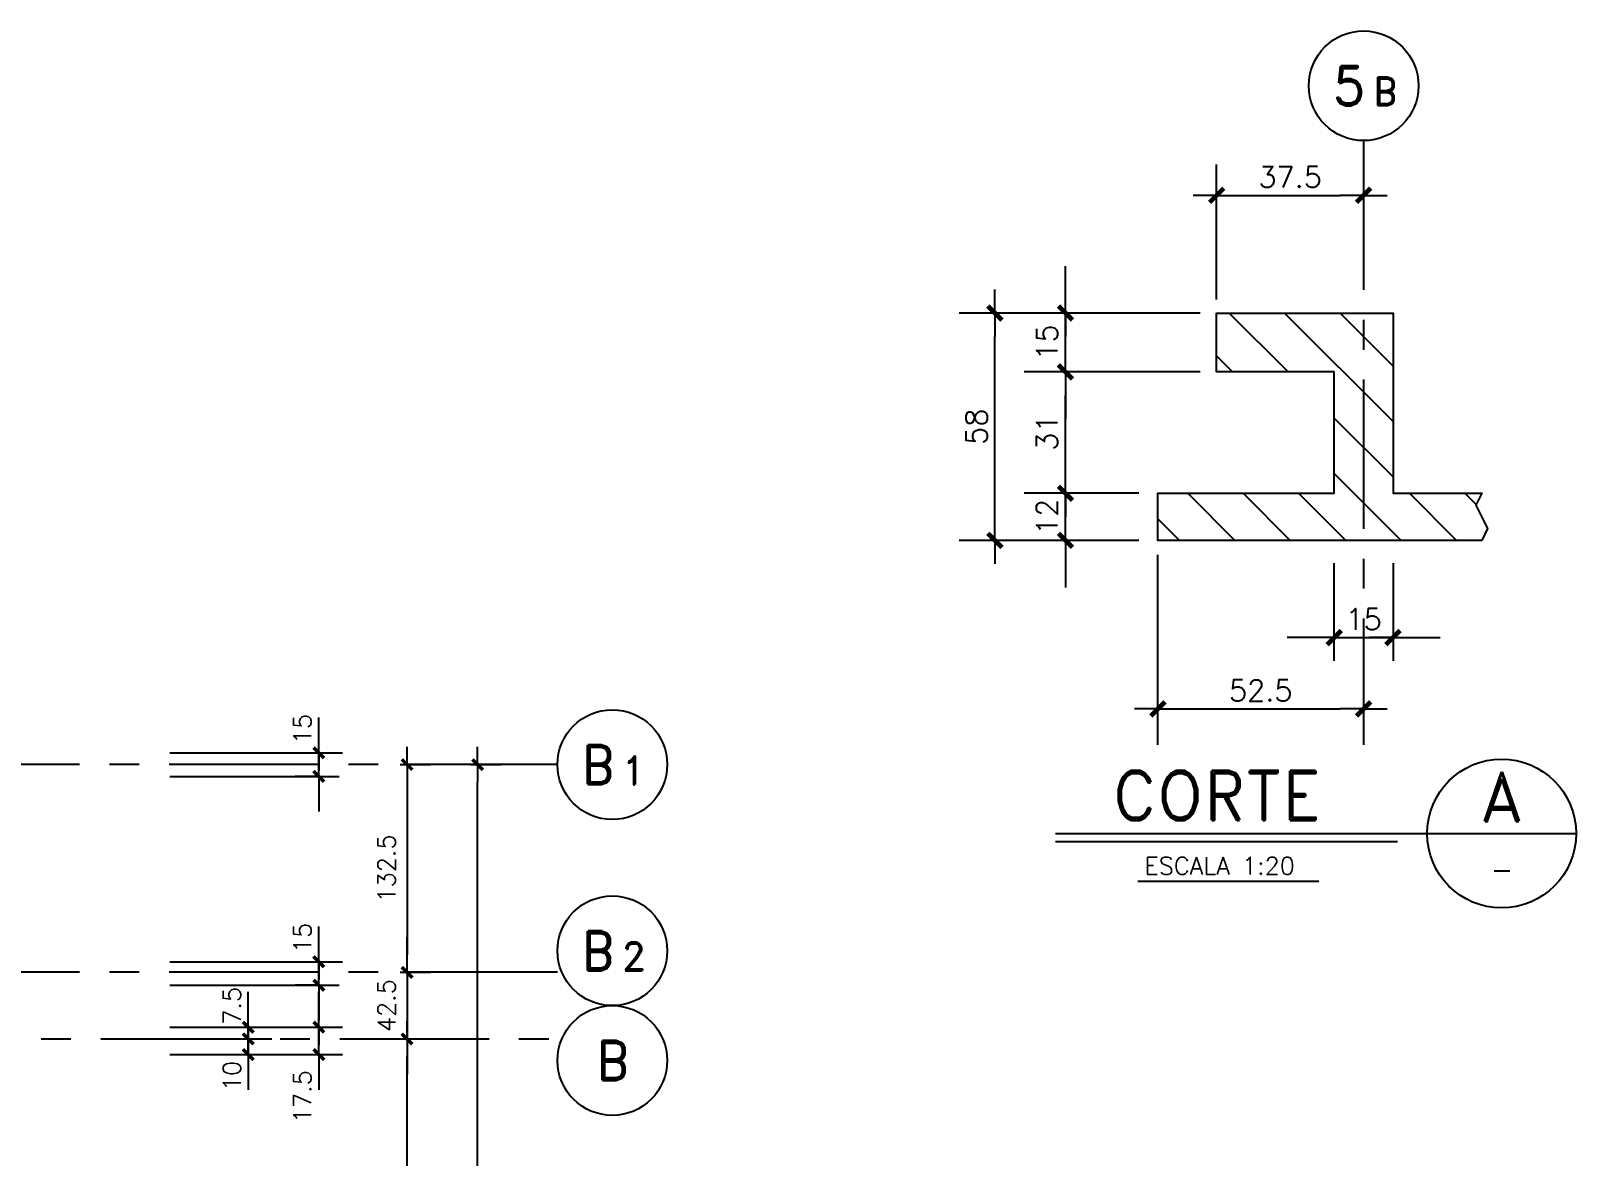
# Model space of a CAD drawing. Header units: millimetres. Extents: x -656851 to -651781, y 88238 to 91301.
# Drawn here: x -653472 to -652487, y 90584 to 91301 of the extents above; entities that cross this region are included whole.
import ezdxf
from ezdxf.enums import TextEntityAlignment as Align

# ---------------------------------------------------------------- set-up
doc = ezdxf.new("R2010")
doc.units = ezdxf.units.MM
doc.header["$LTSCALE"] = 30
doc.linetypes.add('CENTER', pattern=[50.8, 31.75, -6.35, 6.35, -6.35])
doc.linetypes.add('HIDDEN', pattern=[0.375, 0.25, -0.125])
for name, color, linetype in [('A-LINEA 015', 6, 'Continuous'), ('CORTES', 5, 'Continuous'), ('COTAS', 5, 'Continuous'), ('Cotas2', 1, 'Continuous'), ('EJES', 1, 'CENTER'), ('HATCH2', 1, 'HIDDEN')]:
    doc.layers.add(name, color=color, linetype=linetype)
doc.styles.add('ROMAND', font='romand')
doc.styles.add('ROMANS', font='romans')
doc.styles.add('SIETE50', font='ROMAND.SHX', dxfattribs={"height": 31.5})
doc.dimstyles.new('ING-50', dxfattribs={"dimscale": 5, "dimtxt": 2.25, "dimasz": 2.25, "dimexe": 3, "dimexo": 0, "dimgap": 1.5, "dimtad": 1, "dimdec": 1, "dimzin": 12, "dimdsep": 46, "dimtxsty": 'ROMANS', "dimblk1": 'TICK1', "dimblk2": 'TICK1', "dimsah": 1, "dimcen": 0.09, "dimclrd": 2, "dimclre": 1, "dimclrt": 3, "dimadec": 1, "dimazin": 3, "dimtfac": 1, "dimtdec": 1, "dimtix": 1, "dimtmove": 2, "dimatfit": 3, "dimfxl": 3, "dimtolj": 1, "dimtzin": 12, "dimarcsym": 0})
doc.dimstyles.new('ING20', dxfattribs={"dimscale": 50, "dimtxt": 0.27, "dimasz": 0.3, "dimexe": 0.3, "dimexo": 1, "dimgap": 0.1, "dimtad": 1, "dimlfac": 0.4, "dimzin": 12, "dimdsep": 46, "dimtxsty": 'ROMANS', "dimblk1": 'TICK1', "dimblk2": 'TICK1', "dimsah": 1, "dimcen": 0.09, "dimse1": 1, "dimse2": 1, "dimclrd": 2, "dimclre": 1, "dimclrt": 3, "dimadec": 0, "dimazin": 0, "dimtfac": 1, "dimtix": 1, "dimtmove": 2, "dimatfit": 3, "dimldrblk": 'TICK1', "dimfxl": 1, "dimtolj": 1, "dimtzin": 12, "dimarcsym": 0})

# ---------------------------------------------------------------- blocks, each defined once
blk = doc.blocks.new('EJE-1')
at = {"color": 3, "linetype": 'Continuous'}
blk.add_circle((0, 0), 35, dxfattribs=at)
at = {"color": 5, "linetype": 'Continuous', "style": 'ROMAND'}
blk.add_attdef('0', text='', height=25, dxfattribs=at).set_placement((0.23, 0), align=Align.MIDDLE)
blk = doc.blocks.new('TICK1')
at = {"color": 2}
for points in [[(0, 0), (-1, 0)], [(0, 0), (1, 0)]]:
    blk.add_lwpolyline(points, dxfattribs=at)
at = {"color": 2, "const_width": 0.2}
blk.add_lwpolyline([(-0.3, -0.3), (0.3, 0.3)], dxfattribs=at)
blk = doc.blocks.new('*D37')
at = {"layer": 'COTAS', "color": 2, "lineweight": -2}
for p, q in [((-653288.71, 90677), (-653288.71, 90688.25)), ((-653288.71, 90648.25), (-653288.71, 90665.75)), ((-653288.71, 90637), (-653288.71, 90625.75))]:
    blk.add_line(p, q, dxfattribs=at)
at = {"layer": 'COTAS', "color": 1, "lineweight": -2}
for p, q in [((-653288.71, 90665.75), (-653273.71, 90665.75)), ((-653288.71, 90648.25), (-653273.71, 90648.25))]:
    blk.add_line(p, q, dxfattribs=at)
at = {"layer": 'Defpoints', "color": 0}
for p in [(-653288.71, 90665.75), (-653288.71, 90665.75), (-653288.71, 90648.25)]:
    blk.add_point(p, dxfattribs=at)
at = {"layer": 'COTAS', "color": 2, "lineweight": -2, "xscale": 11.25, "yscale": 11.25, "zscale": 11.25}
for p, rotation in [((-653288.71, 90665.75), 270), ((-653288.71, 90648.25), 90)]:
    blk.add_blockref('TICK1', p, dxfattribs=dict(at, rotation=rotation))
at = {"layer": 'COTAS', "color": 3, "insert": (-653299.16, 90621.42), "char_height": 11.25, "attachment_point": 5, "rotation": 90, "style": 'ROMANS'}
blk.add_mtext('\\A1;17.5', dxfattribs=at)
blk = doc.blocks.new('*D38')
at = {"layer": 'COTAS', "color": 1, "lineweight": -2}
for p, q in [((-653236.9, 90658.25), (-653217.4, 90658.25)), ((-653236.9, 90308.25), (-653217.4, 90308.25))]:
    blk.add_line(p, q, dxfattribs=at)
at = {"layer": 'COTAS', "color": 2, "lineweight": -2}
blk.add_line((-653232.4, 90319.5), (-653232.4, 90647), dxfattribs=at)
at = {"layer": 'Defpoints', "color": 0}
for p in [(-653236.9, 90658.25), (-653232.4, 90658.25), (-653236.9, 90308.25)]:
    blk.add_point(p, dxfattribs=at)
at = {"layer": 'COTAS', "color": 2, "lineweight": -2, "xscale": 11.25, "yscale": 11.25, "zscale": 11.25}
for p, rotation in [((-653232.4, 90658.25), 90), ((-653232.4, 90308.25), 270)]:
    blk.add_blockref('TICK1', p, dxfattribs=dict(at, rotation=rotation))
at = {"layer": 'COTAS', "color": 3, "insert": (-653245.53, 90483.25), "char_height": 11.25, "attachment_point": 5, "rotation": 90, "style": 'ROMANS'}
blk.add_mtext('\\A1;350', dxfattribs=at)
blk = doc.blocks.new('*D29')
at = {"layer": 'COTAS', "color": 1, "lineweight": -2}
for p, q in [((-653191.9, 90833.25), (-653172.4, 90833.25)), ((-653191.9, 88828.25), (-653172.4, 88828.25))]:
    blk.add_line(p, q, dxfattribs=at)
at = {"layer": 'COTAS', "color": 2, "lineweight": -2}
blk.add_line((-653187.4, 88839.5), (-653187.4, 90822), dxfattribs=at)
at = {"layer": 'Defpoints', "color": 0}
for p in [(-653191.9, 90833.25), (-653187.4, 90833.25), (-653191.9, 88828.25)]:
    blk.add_point(p, dxfattribs=at)
at = {"layer": 'COTAS', "color": 2, "lineweight": -2, "xscale": 11.25, "yscale": 11.25, "zscale": 11.25}
for p, rotation in [((-653187.4, 90833.25), 90), ((-653187.4, 88828.25), 270)]:
    blk.add_blockref('TICK1', p, dxfattribs=dict(at, rotation=rotation))
at = {"layer": 'COTAS', "color": 3, "insert": (-653200.53, 89830.75), "char_height": 11.25, "attachment_point": 5, "rotation": 90, "style": 'ROMANS'}
blk.add_mtext('\\A1;2005', dxfattribs=at)
blk = doc.blocks.new('eje-3')
at = {"color": 3, "linetype": 'Continuous'}
blk.add_circle((0, 0), 35, dxfattribs=at)
at = {"color": 5, "linetype": 'Continuous', "style": 'ROMAND'}
for height, p in [(25, (-9.19, 0)), (18, (13.69, -3.58))]:
    blk.add_attdef('0', text='', height=height, dxfattribs=at).set_placement(p, align=Align.MIDDLE)
blk = doc.blocks.new('*D108')
at = {"layer": 'COTAS', "color": 2, "lineweight": -2}
for p, q in [((-653232.4, 90712), (-653232.4, 90723.25)), ((-653232.4, 90700.75), (-653232.4, 90658.25)), ((-653232.4, 90647), (-653232.4, 90635.75))]:
    blk.add_line(p, q, dxfattribs=at)
at = {"layer": 'COTAS', "color": 1, "lineweight": -2}
for p, q in [((-653236.9, 90700.75), (-653217.4, 90700.75)), ((-653236.9, 90658.25), (-653217.4, 90658.25))]:
    blk.add_line(p, q, dxfattribs=at)
at = {"layer": 'Defpoints', "color": 0}
for p in [(-653236.9, 90700.75), (-653236.9, 90658.25), (-653232.4, 90658.25)]:
    blk.add_point(p, dxfattribs=at)
at = {"layer": 'COTAS', "color": 2, "lineweight": -2, "xscale": 11.25, "yscale": 11.25, "zscale": 11.25}
for p, rotation in [((-653232.4, 90700.75), 270), ((-653232.4, 90658.25), 90)]:
    blk.add_blockref('TICK1', p, dxfattribs=dict(at, rotation=rotation))
at = {"layer": 'COTAS', "color": 3, "insert": (-653245.53, 90679.5), "char_height": 11.25, "attachment_point": 5, "rotation": 90, "style": 'ROMANS'}
blk.add_mtext('\\A1;42.5', dxfattribs=at)
blk = doc.blocks.new('*D107')
at = {"layer": 'COTAS', "color": 2, "lineweight": -2}
for p, q in [((-653288.71, 90852), (-653288.71, 90863.25)), ((-653288.71, 90825.75), (-653288.71, 90840.75)), ((-653288.71, 90814.5), (-653288.71, 90803.25))]:
    blk.add_line(p, q, dxfattribs=at)
at = {"layer": 'COTAS', "color": 1, "lineweight": -2}
for p, q in [((-653288.71, 90840.75), (-653273.71, 90840.75)), ((-653288.71, 90825.75), (-653303.71, 90825.75))]:
    blk.add_line(p, q, dxfattribs=at)
at = {"layer": 'Defpoints', "color": 0}
for p in [(-653288.71, 90840.75), (-653288.71, 90840.75), (-653288.71, 90825.75)]:
    blk.add_point(p, dxfattribs=at)
at = {"layer": 'COTAS', "color": 2, "lineweight": -2, "xscale": 11.25, "yscale": 11.25, "zscale": 11.25}
for p, rotation in [((-653288.71, 90840.75), 270), ((-653288.71, 90825.75), 90)]:
    blk.add_blockref('TICK1', p, dxfattribs=dict(at, rotation=rotation))
at = {"layer": 'COTAS', "color": 3, "insert": (-653299.16, 90855.96), "char_height": 11.25, "attachment_point": 5, "rotation": 90, "style": 'ROMANS'}
blk.add_mtext('\\A1;15', dxfattribs=at)
blk = doc.blocks.new('*D121')
at = {"layer": 'COTAS', "color": 1, "lineweight": -2}
for p, q in [((-653236.9, 90833.25), (-653217.4, 90833.25)), ((-653236.9, 90700.75), (-653217.4, 90700.75))]:
    blk.add_line(p, q, dxfattribs=at)
at = {"layer": 'COTAS', "color": 2, "lineweight": -2}
blk.add_line((-653232.4, 90822), (-653232.4, 90712), dxfattribs=at)
at = {"layer": 'Defpoints', "color": 0}
for p in [(-653236.9, 90833.25), (-653236.9, 90700.75), (-653232.4, 90700.75)]:
    blk.add_point(p, dxfattribs=at)
at = {"layer": 'COTAS', "color": 2, "lineweight": -2, "xscale": 11.25, "yscale": 11.25, "zscale": 11.25}
for p, rotation in [((-653232.4, 90833.25), 90), ((-653232.4, 90700.75), 270)]:
    blk.add_blockref('TICK1', p, dxfattribs=dict(at, rotation=rotation))
at = {"layer": 'COTAS', "color": 3, "insert": (-653245.53, 90767), "char_height": 11.25, "attachment_point": 5, "rotation": 90, "style": 'ROMANS'}
blk.add_mtext('\\A1;132.5', dxfattribs=at)
blk = doc.blocks.new('*D122')
at = {"layer": 'COTAS', "color": 2, "lineweight": -2}
for p, q in [((-653333.71, 90669.5), (-653333.71, 90680.75)), ((-653333.71, 90648.25), (-653333.71, 90658.25)), ((-653333.71, 90637), (-653333.71, 90625.75))]:
    blk.add_line(p, q, dxfattribs=at)
at = {"layer": 'COTAS', "color": 1, "lineweight": -2}
for p, q in [((-653333.71, 90658.25), (-653318.71, 90658.25)), ((-653333.71, 90648.25), (-653318.71, 90648.25))]:
    blk.add_line(p, q, dxfattribs=at)
at = {"layer": 'Defpoints', "color": 0}
for p in [(-653333.71, 90658.25), (-653333.71, 90658.25), (-653333.71, 90648.25)]:
    blk.add_point(p, dxfattribs=at)
at = {"layer": 'COTAS', "color": 2, "lineweight": -2, "xscale": 11.25, "yscale": 11.25, "zscale": 11.25}
for p, rotation in [((-653333.71, 90658.25), 270), ((-653333.71, 90648.25), 90)]:
    blk.add_blockref('TICK1', p, dxfattribs=dict(at, rotation=rotation))
at = {"layer": 'COTAS', "color": 3, "insert": (-653344.16, 90634.65), "char_height": 11.25, "attachment_point": 5, "rotation": 90, "style": 'ROMANS'}
blk.add_mtext('\\A1;10', dxfattribs=at)
blk = doc.blocks.new('*D123')
at = {"layer": 'COTAS', "color": 2, "lineweight": -2}
for p, q in [((-653333.71, 90677), (-653333.71, 90688.25)), ((-653333.71, 90658.25), (-653333.71, 90665.75)), ((-653333.71, 90647), (-653333.71, 90635.75))]:
    blk.add_line(p, q, dxfattribs=at)
at = {"layer": 'COTAS', "color": 1, "lineweight": -2}
for p, q in [((-653333.71, 90665.75), (-653318.71, 90665.75)), ((-653333.71, 90658.25), (-653318.71, 90658.25))]:
    blk.add_line(p, q, dxfattribs=at)
at = {"layer": 'Defpoints', "color": 0}
for p in [(-653333.71, 90665.75), (-653333.71, 90665.75), (-653333.71, 90658.25)]:
    blk.add_point(p, dxfattribs=at)
at = {"layer": 'COTAS', "color": 2, "lineweight": -2, "xscale": 11.25, "yscale": 11.25, "zscale": 11.25}
for p, rotation in [((-653333.71, 90665.75), 270), ((-653333.71, 90658.25), 90)]:
    blk.add_blockref('TICK1', p, dxfattribs=dict(at, rotation=rotation))
at = {"layer": 'COTAS', "color": 3, "insert": (-653344.16, 90679.36), "char_height": 11.25, "attachment_point": 5, "rotation": 90, "style": 'ROMANS'}
blk.add_mtext('\\A1;7.5', dxfattribs=at)
blk = doc.blocks.new('*D128')
at = {"layer": 'COTAS', "color": 2, "lineweight": -2}
for p, q in [((-653288.71, 90718.75), (-653288.71, 90730)), ((-653288.71, 90692.5), (-653288.71, 90707.5)), ((-653288.71, 90681.25), (-653288.71, 90670))]:
    blk.add_line(p, q, dxfattribs=at)
at = {"layer": 'COTAS', "color": 1, "lineweight": -2}
for p, q in [((-653288.71, 90707.5), (-653273.71, 90707.5)), ((-653288.71, 90692.5), (-653303.71, 90692.5))]:
    blk.add_line(p, q, dxfattribs=at)
at = {"layer": 'Defpoints', "color": 0}
for p in [(-653288.71, 90707.5), (-653288.71, 90707.5), (-653288.71, 90692.5)]:
    blk.add_point(p, dxfattribs=at)
at = {"layer": 'COTAS', "color": 2, "lineweight": -2, "xscale": 11.25, "yscale": 11.25, "zscale": 11.25}
for p, rotation in [((-653288.71, 90707.5), 270), ((-653288.71, 90692.5), 90)]:
    blk.add_blockref('TICK1', p, dxfattribs=dict(at, rotation=rotation))
at = {"layer": 'COTAS', "color": 3, "insert": (-653299.16, 90722.71), "char_height": 11.25, "attachment_point": 5, "rotation": 90, "style": 'ROMANS'}
blk.add_mtext('\\A1;15', dxfattribs=at)
blk = doc.blocks.new('*D167')
at = {"layer": 'COTAS', "color": 2, "lineweight": -2}
for p, q in [((-652812.46, 91021.3), (-652812.46, 91036.3)), ((-652812.46, 90976.3), (-652812.46, 91006.3)), ((-652812.46, 90961.3), (-652812.46, 90946.3))]:
    blk.add_line(p, q, dxfattribs=at)
at = {"layer": 'Defpoints', "color": 0}
for p in [(-652812.46, 91006.3), (-652812.46, 91006.3), (-652812.46, 90976.3)]:
    blk.add_point(p, dxfattribs=at)
at = {"layer": 'COTAS', "color": 2, "lineweight": -2, "xscale": 15, "yscale": 15, "zscale": 15}
for p, rotation in [((-652812.46, 91006.3), 270), ((-652812.46, 90976.3), 90)]:
    blk.add_blockref('TICK1', p, dxfattribs=dict(at, rotation=rotation))
at = {"layer": 'COTAS', "color": 3, "insert": (-652824.21, 90991.3), "char_height": 13.5, "attachment_point": 5, "rotation": 90, "style": 'ROMANS'}
blk.add_mtext('\\A1;12', dxfattribs=at)
blk = doc.blocks.new('*D168')
at = {"layer": 'COTAS', "color": 2, "lineweight": -2}
blk.add_line((-652812.46, 91021.3), (-652812.46, 91068.8), dxfattribs=at)
at = {"layer": 'Defpoints', "color": 0}
for p in [(-652812.46, 91083.8), (-652812.46, 91083.8), (-652812.46, 91006.3)]:
    blk.add_point(p, dxfattribs=at)
at = {"layer": 'COTAS', "color": 2, "lineweight": -2, "xscale": 15, "yscale": 15, "zscale": 15}
for p, rotation in [((-652812.46, 91083.8), 90), ((-652812.46, 91006.3), 270)]:
    blk.add_blockref('TICK1', p, dxfattribs=dict(at, rotation=rotation))
at = {"layer": 'COTAS', "color": 3, "insert": (-652824.21, 91045.05), "char_height": 13.5, "attachment_point": 5, "rotation": 90, "style": 'ROMANS'}
blk.add_mtext('\\A1;31', dxfattribs=at)
blk = doc.blocks.new('*D169')
at = {"layer": 'COTAS', "color": 2, "lineweight": -2}
for p, q in [((-652812.46, 91136.3), (-652812.46, 91151.3)), ((-652812.46, 91083.8), (-652812.46, 91121.3)), ((-652812.46, 91068.8), (-652812.46, 91053.8))]:
    blk.add_line(p, q, dxfattribs=at)
at = {"layer": 'Defpoints', "color": 0}
for p in [(-652812.46, 91121.3), (-652812.46, 91121.3), (-652812.46, 91083.8)]:
    blk.add_point(p, dxfattribs=at)
at = {"layer": 'COTAS', "color": 2, "lineweight": -2, "xscale": 15, "yscale": 15, "zscale": 15}
for p, rotation in [((-652812.46, 91121.3), 270), ((-652812.46, 91083.8), 90)]:
    blk.add_blockref('TICK1', p, dxfattribs=dict(at, rotation=rotation))
at = {"layer": 'COTAS', "color": 3, "insert": (-652824.21, 91102.55), "char_height": 13.5, "attachment_point": 5, "rotation": 90, "style": 'ROMANS'}
blk.add_mtext('\\A1;15', dxfattribs=at)
blk = doc.blocks.new('*D166')
at = {"layer": 'COTAS', "color": 2, "lineweight": -2}
blk.add_line((-652857.46, 90991.3), (-652857.46, 91106.3), dxfattribs=at)
at = {"layer": 'Defpoints', "color": 0}
for p in [(-652857.46, 91121.3), (-652857.46, 91121.3), (-652857.46, 90976.3)]:
    blk.add_point(p, dxfattribs=at)
at = {"layer": 'COTAS', "color": 2, "lineweight": -2, "xscale": 15, "yscale": 15, "zscale": 15}
for p, rotation in [((-652857.46, 91121.3), 90), ((-652857.46, 90976.3), 270)]:
    blk.add_blockref('TICK1', p, dxfattribs=dict(at, rotation=rotation))
at = {"layer": 'COTAS', "color": 3, "insert": (-652869.21, 91048.8), "char_height": 13.5, "attachment_point": 5, "rotation": 90, "style": 'ROMANS'}
blk.add_mtext('\\A1;58', dxfattribs=at)
blk = doc.blocks.new('*D170')
at = {"layer": 'COTAS', "color": 2, "lineweight": -2}
blk.add_line((-652701.04, 91196.39), (-652637.29, 91196.39), dxfattribs=at)
at = {"layer": 'Defpoints', "color": 0}
for p in [(-652716.04, 91196.39), (-652622.29, 91196.39), (-652622.29, 91196.39)]:
    blk.add_point(p, dxfattribs=at)
at = {"layer": 'COTAS', "color": 2, "lineweight": -2, "xscale": 15, "yscale": 15, "zscale": 15, "rotation": 180}
blk.add_blockref('TICK1', (-652716.04, 91196.39), dxfattribs=at)
at = {"layer": 'COTAS', "color": 2, "lineweight": -2, "xscale": 15, "yscale": 15, "zscale": 15}
blk.add_blockref('TICK1', (-652622.29, 91196.39), dxfattribs=at)
at = {"layer": 'COTAS', "color": 3, "insert": (-652669.16, 91208.14), "char_height": 13.5, "attachment_point": 5, "style": 'ROMANS'}
blk.add_mtext('\\A1;37.5', dxfattribs=at)
blk = doc.blocks.new('*D171')
at = {"layer": 'COTAS', "color": 2, "lineweight": -2}
blk.add_line((-652738.54, 90868.8), (-652637.29, 90868.8), dxfattribs=at)
at = {"layer": 'Defpoints', "color": 0}
for p in [(-652753.54, 90868.8), (-652622.29, 90868.8), (-652622.29, 90868.8)]:
    blk.add_point(p, dxfattribs=at)
at = {"layer": 'COTAS', "color": 2, "lineweight": -2, "xscale": 15, "yscale": 15, "zscale": 15, "rotation": 180}
blk.add_blockref('TICK1', (-652753.54, 90868.8), dxfattribs=at)
at = {"layer": 'COTAS', "color": 2, "lineweight": -2, "xscale": 15, "yscale": 15, "zscale": 15}
blk.add_blockref('TICK1', (-652622.29, 90868.8), dxfattribs=at)
at = {"layer": 'COTAS', "color": 3, "insert": (-652687.91, 90880.55), "char_height": 13.5, "attachment_point": 5, "style": 'ROMANS'}
blk.add_mtext('\\A1;52.5', dxfattribs=at)
blk = doc.blocks.new('*D172')
at = {"layer": 'COTAS', "color": 2, "lineweight": -2}
for p, q in [((-652656.04, 90914.26), (-652671.04, 90914.26)), ((-652641.04, 90914.26), (-652603.54, 90914.26)), ((-652588.54, 90914.26), (-652573.54, 90914.26))]:
    blk.add_line(p, q, dxfattribs=at)
at = {"layer": 'Defpoints', "color": 0}
for p in [(-652641.04, 90914.26), (-652603.54, 90914.26), (-652603.54, 90914.26)]:
    blk.add_point(p, dxfattribs=at)
at = {"layer": 'COTAS', "color": 2, "lineweight": -2, "xscale": 15, "yscale": 15, "zscale": 15}
blk.add_blockref('TICK1', (-652641.04, 90914.26), dxfattribs=at)
at = {"layer": 'COTAS', "color": 2, "lineweight": -2, "xscale": 15, "yscale": 15, "zscale": 15, "rotation": 180}
blk.add_blockref('TICK1', (-652603.54, 90914.26), dxfattribs=at)
at = {"layer": 'COTAS', "color": 3, "insert": (-652622.29, 90926.01), "char_height": 13.5, "attachment_point": 5, "style": 'ROMANS'}
blk.add_mtext('\\A1;15', dxfattribs=at)
blk = doc.blocks.new('t-corte')
at = {"color": 6}
for p, q in [((-169.7, -4.87), (162.33, -4.87)), ((-169.7, -9.87), (48.33, -9.87))]:
    blk.add_line(p, q, dxfattribs=at)
at = {"color": 3}
blk.add_line((-117.31, -35.35), (-1.78, -35.35), dxfattribs=at)
blk.add_circle((114.83, -4.87), 47.5, dxfattribs=at)
at = {"color": 6, "style": 'SIETE50'}
blk.add_text('CORTE', height=31.5, dxfattribs=at).set_placement((-133.43, 3.71))
blk.add_attdef('A', text='', height=31.5, dxfattribs=at).set_placement((114.91, 18.73), align=Align.MIDDLE_CENTER)
at = {"color": 3, "style": 'ROMANS'}
blk.add_attdef('ESCALA', (-113, -31.12), '', height=11.25, dxfattribs=at)
blk.add_attdef('-', text='', height=13, dxfattribs=at).set_placement((114.99, -27.66), align=Align.MIDDLE)

msp = doc.modelspace()

# ---------------------------------------------------------------- hatches: boundary and pattern name
at = {"layer": 'HATCH2', "ltscale": 0.5}
h = msp.add_hatch(dxfattribs=at)
h.set_pattern_fill('_USER', color=256, scale=25, angle=135, style=0, pattern_type=0)
h.set_pattern_definition([(135, (2046.317, 4067.604), (-17.6776695, -17.6776695), [])])
h.paths.add_polyline_path([(-652622.286, 91121.303), (-652716.036, 91121.303), (-652716.036, 91083.803), (-652641.036, 91083.803), (-652641.036, 91006.303), (-652753.536, 91006.303), (-652753.536, 90976.303), (-652622.286, 90976.303)])
h.paths.add_polyline_path([(-652603.536, 91121.303), (-652622.286, 91121.303), (-652622.286, 90976.303), (-652546.982, 90976.303), (-652543.232, 90983.803), (-652550.732, 90998.803), (-652546.982, 91006.303), (-652603.536, 91006.303)])

# ---------------------------------------------------------------- linework, layer by layer
at = {"layer": 'CORTES', "color": 7, "ltscale": 0.5}
msp.add_lwpolyline([(-652546.982, 90976.303), (-652753.536, 90976.303), (-652753.536, 91006.303), (-652641.036, 91006.303), (-652641.036, 91083.803), (-652716.036, 91083.803), (-652716.036, 91121.303), (-652603.536, 91121.303), (-652603.536, 91006.303), (-652546.982, 91006.303), (-652550.732, 90998.803), (-652543.232, 90983.803)], close=True, dxfattribs=at)
at = {"layer": 'Cotas2'}
for p, q in [((-652716.036, 91129.876), (-652716.036, 91216.167)), ((-652726.553, 91121.303), (-652880.236, 91121.303)), ((-652726.553, 91083.803), (-652838.731, 91083.803)), ((-652765.734, 91006.303), (-652838.731, 91006.303)), ((-652765.734, 90976.303), (-652880.236, 90976.303)), ((-652753.536, 90845.85), (-652753.536, 90967.118)), ((-653383.715, 90840.753), (-653275.719, 90840.753)), ((-653383.715, 90825.753), (-653275.719, 90825.753)), ((-653383.715, 90707.503), (-653275.719, 90707.503)), ((-653383.715, 90692.503), (-653275.719, 90692.503)), ((-653383.715, 90665.753), (-653275.719, 90665.753)), ((-653383.715, 90648.253), (-653275.719, 90648.253))]:
    msp.add_line(p, q, dxfattribs=at)
for points in [[(-652641.036, 90899.477), (-652641.036, 90961.685)], [(-652603.536, 90961.685), (-652603.536, 90899.477)]]:
    msp.add_lwpolyline(points, dxfattribs=at)
at = {"layer": 'EJES', "ltscale": 0.1}
for p, q in [((-652622.286, 91231.286), (-652622.286, 90845.85)), ((-653136.5, 90833.253), (-654552.441, 90833.253)), ((-653136.5, 90700.753), (-654552.441, 90700.753)), ((-656780.536, 90658.253), (-653137.403, 90658.253))]:
    msp.add_line(p, q, dxfattribs=at)

# ---------------------------------------------------------------- block references
at = {"layer": 'A-LINEA 015', "ltscale": 0.5}
ref = msp.add_blockref('eje-3', (-652622.286, 91266.286), dxfattribs=at)
ref.add_attrib('0', '5', dxfattribs={"layer": '0', "color": 5, "linetype": 'Continuous', "height": 25, "style": 'ROMAND'}).set_placement((-652631.477, 91266.286), align=Align.MIDDLE)
ref.add_attrib('0', 'B', dxfattribs={"layer": '0', "color": 5, "linetype": 'Continuous', "height": 18, "style": 'ROMAND'}).set_placement((-652608.6, 91262.704), align=Align.MIDDLE)
ref = msp.add_blockref('eje-3', (-653101.5, 90833.253), dxfattribs=at)
ref.add_attrib('0', 'B', dxfattribs={"layer": '0', "color": 5, "linetype": 'Continuous', "height": 25, "style": 'ROMAND'}).set_placement((-653110.691, 90833.253), align=Align.MIDDLE)
ref.add_attrib('0', '1', dxfattribs={"layer": '0', "color": 5, "linetype": 'Continuous', "height": 18, "style": 'ROMAND'}).set_placement((-653087.814, 90829.67), align=Align.MIDDLE)
ref = msp.add_blockref('eje-3', (-653101.504, 90714.508), dxfattribs=at)
ref.add_attrib('0', 'B', dxfattribs={"layer": '0', "color": 5, "linetype": 'Continuous', "height": 25, "style": 'ROMAND'}).set_placement((-653110.695, 90714.508), align=Align.MIDDLE)
ref.add_attrib('0', '2', dxfattribs={"layer": '0', "color": 5, "linetype": 'Continuous', "height": 18, "style": 'ROMAND'}).set_placement((-653087.818, 90710.926), align=Align.MIDDLE)
msp.add_blockref('EJE-1', (-653101.5, 90644.508), dxfattribs=at).add_auto_attribs({'0': 'B'})
at = {"layer": 'CORTES', "ltscale": 0.5}
msp.add_blockref('t-corte', (-652649.098, 90794.168), dxfattribs=at).add_auto_attribs({'ESCALA': 'ESCALA 1:20', 'A': 'A', '-': '-'})

# ---------------------------------------------------------------- dimensions: what is measured, and where the dimension line sits
at = {"layer": 'COTAS'}
for base, p1, p2, picture, middle in [((-652622.286, 91196.394), (-652716.036, 91196.394), (-652622.286, 91196.394), '*D170', (-652669.161, 91208.144)), ((-652603.536, 90914.264), (-652641.036, 90914.264), (-652603.536, 90914.264), '*D172', (-652622.286, 90926.014)), ((-652622.286, 90868.798), (-652753.536, 90868.798), (-652622.286, 90868.798), '*D171', (-652687.911, 90880.548))]:
    dim = msp.add_linear_dim(base=base, p1=p1, p2=p2, dimstyle='ING20', dxfattribs=at)
    dim.commit()
    dim.dimension.update_dxf_attribs({"geometry": picture, "text_midpoint": middle})
for base, p1, p2, angle, dimstyle, picture, middle in [((-652812.464, 91121.303), (-652812.464, 91083.803), (-652812.464, 91121.303), 90, 'ING20', '*D169', (-652824.214, 91102.553)), ((-652857.464, 91121.303), (-652857.464, 90976.303), (-652857.464, 91121.303), 90, 'ING20', '*D166', (-652869.214, 91048.803)), ((-652812.464, 91083.803), (-652812.464, 91006.303), (-652812.464, 91083.803), 90, 'ING20', '*D168', (-652824.214, 91045.053)), ((-652812.464, 91006.303), (-652812.464, 90976.303), (-652812.464, 91006.303), 90, 'ING20', '*D167', (-652824.214, 90991.303)), ((-653232.403, 90700.753), (-653236.903, 90833.253), (-653236.903, 90700.753), 270, 'ING-50', '*D121', (-653245.528, 90767.003)), ((-653187.403, 90833.253), (-653191.903, 88828.253), (-653191.903, 90833.253), 90, 'ING-50', '*D29', (-653200.528, 89830.753)), ((-653232.403, 90658.253), (-653236.903, 90700.753), (-653236.903, 90658.253), 270, 'ING-50', '*D108', (-653245.528, 90679.503)), ((-653232.403, 90658.253), (-653236.903, 90308.253), (-653236.903, 90658.253), 90, 'ING-50', '*D38', (-653245.528, 90483.253))]:
    dim = msp.add_linear_dim(base=base, p1=p1, p2=p2, angle=angle, dimstyle=dimstyle, dxfattribs=at)
    dim.commit()
    dim.dimension.update_dxf_attribs({"geometry": picture, "text_midpoint": middle})
for base, p1, p2, picture, middle in [((-653288.715, 90840.753), (-653288.715, 90825.753), (-653288.715, 90840.753), '*D107', (-653299.161, 90855.958)), ((-653288.715, 90707.503), (-653288.715, 90692.503), (-653288.715, 90707.503), '*D128', (-653299.161, 90722.708)), ((-653333.715, 90665.753), (-653333.715, 90658.253), (-653333.715, 90665.753), '*D123', (-653344.161, 90679.356)), ((-653288.715, 90665.753), (-653288.715, 90648.253), (-653288.715, 90665.753), '*D37', (-653299.161, 90621.418)), ((-653333.715, 90658.253), (-653333.715, 90648.253), (-653333.715, 90658.253), '*D122', (-653344.161, 90634.647))]:
    dim = msp.add_linear_dim(base=base, p1=p1, p2=p2, angle=90, dimstyle='ING-50', dxfattribs=at)
    dim.commit()
    dim.dimension.update_dxf_attribs({"geometry": picture, "text_midpoint": middle, "dimtype": 160})

doc.saveas('drawing.dxf')
